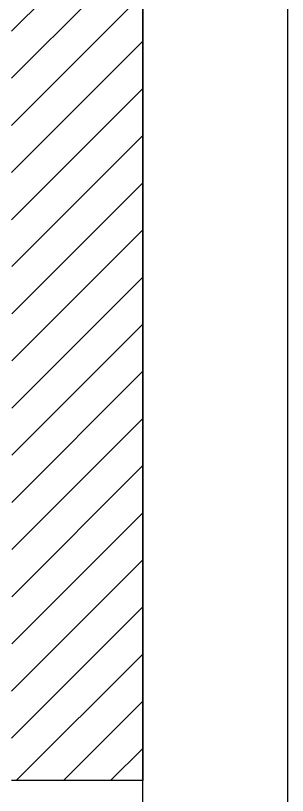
# Model space of a CAD drawing. Extents: x -20 to 2016, y -5898 to 916.
# Drawn here: x 1466.8 to 1518.6, y 548.2 to 696.7 of the extents above; entities that cross this region are included whole.
import ezdxf

# ---------------------------------------------------------------- set-up
doc = ezdxf.new("R2010")
doc.units = 0
doc.layers.add('SYMS', color=7, linetype='Continuous')

msp = doc.modelspace()

# ---------------------------------------------------------------- hatches: boundary and pattern name
at = {"layer": 'SYMS', "true_color": 0x636466}
h = msp.add_hatch(dxfattribs=at)
h.set_pattern_fill('ANSI31', color=251, scale=2)
h.paths.add_polyline_path([(1491.064, 829.513), (1466.064, 829.513), (1466.064, 657.619), (1466.098, 657.619), (1466.098, 622.619), (1466.064, 550.969), (1491.064, 550.969)])

# ---------------------------------------------------------------- linework, layer by layer
at = {"layer": 'SYMS'}
for p, q in [((1518.623, 915.891), (1518.623, 415.891)), ((1491.064, 829.513), (1491.064, 550.969)), ((1491.064, 550.969), (1466.064, 550.969))]:
    msp.add_line(p, q, dxfattribs=at)
msp.add_lwpolyline([(1206.181, 451.174), (1481.064, 451.174), (1491.064, 461.174), (1491.064, 867.971), (1481.064, 877.971), (1206.181, 877.971), (1196.181, 867.971), (1196.181, 461.174)], close=True, dxfattribs=at)

doc.saveas('drawing.dxf')
